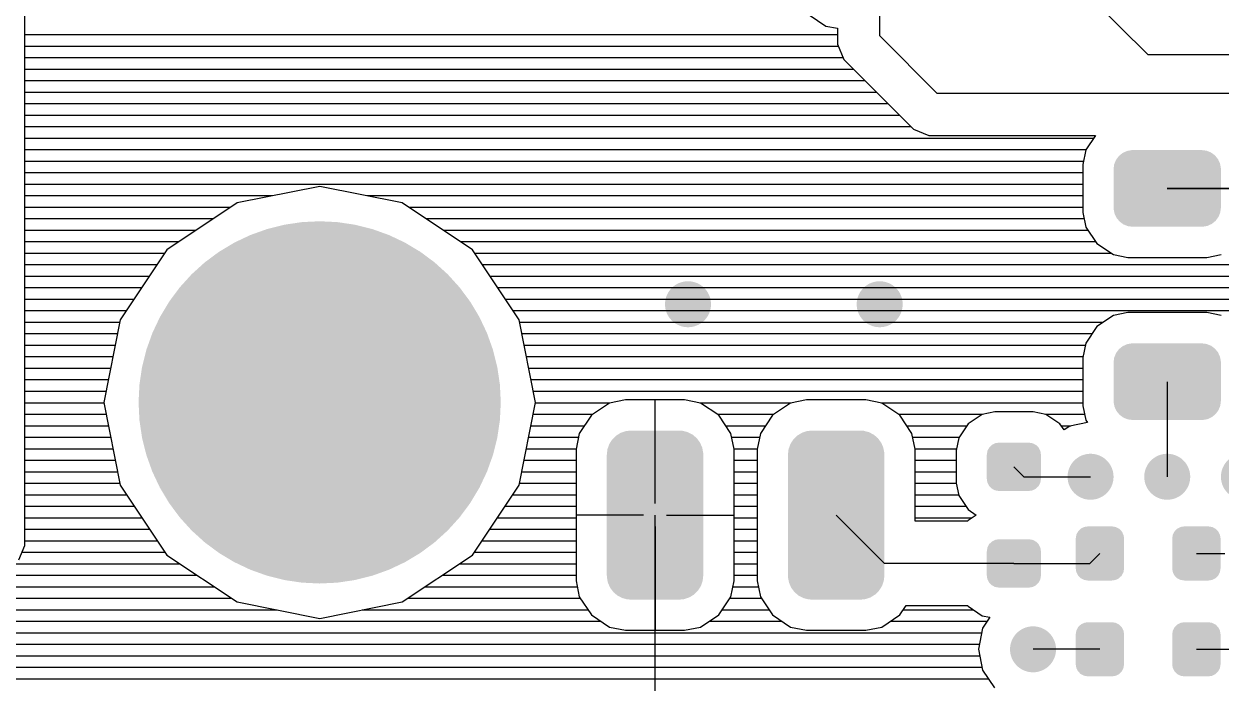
# Model space of a CAD drawing. Extents: x 295 to 953, y 10 to 290.
# Drawn here: x 676.7 to 720.33, y 168.77 to 192.79 of the extents above; entities that cross this region are included whole.
import ezdxf

# ---------------------------------------------------------------- set-up
doc = ezdxf.new("R2010")
doc.units = 0
doc.header["$LTSCALE"] = 5
doc.header["$MEASUREMENT"] = 0
doc.layers.get('0').update_dxf_attribs({"linetype": 'CONTINUOUS', "lineweight": 25})
doc.layers.add('DV-DPO-A6_BOT', color=7, linetype='CONTINUOUS')

msp = doc.modelspace()

# ---------------------------------------------------------------- linework, layer by layer
for points, const_width in [([(718.574, 186.795, -1), (718.155, 186.795, -1)], 0.419), ([(690.78, 179, -1), (684.18, 179, -1)], 6.599), ([(701.321, 182.576, -1), (700.483, 182.576, -1)], 0.838), ([(708.306, 182.576, -1), (707.468, 182.576, -1)], 0.838), ([(715.99, 176.29, -1), (715.152, 176.29, -1)], 0.838), ([(718.784, 176.29, -1), (717.946, 176.29, -1)], 0.838), ([(721.578, 176.29, -1), (720.74, 176.29, -1)], 0.838), ([(713.894, 170.003, -1), (713.056, 170.003, -1)], 0.838)]:
    msp.add_lwpolyline(points, format="xyb", close=True, dxfattribs=dict(const_width=const_width))
for points in [[(720.103, 188), (719.986, 188.086), (716.632, 188), (716.738, 188.086)], [(719.986, 188.086), (719.961, 188.104), (716.738, 188.086), (716.778, 188.104)], [(719.961, 188.104), (719.822, 188.16), (716.778, 188.104), (716.898, 188.16)], [(719.822, 188.16), (719.797, 188.17), (716.898, 188.16), (716.953, 188.17)], [(719.797, 188.17), (719.63, 188.191), (716.953, 188.17), (717.071, 188.191)], [(719.63, 188.191), (719.622, 188.192), (717.071, 188.191), (717.108, 188.192)], [(720.32, 187.53), (720.295, 187.668), (716.414, 187.53), (716.431, 187.668)], [(720.295, 187.668), (720.288, 187.703), (716.431, 187.668), (716.445, 187.703)], [(720.288, 187.703), (720.229, 187.832), (716.445, 187.703), (716.497, 187.832)], [(720.229, 187.832), (720.215, 187.863), (716.497, 187.832), (716.52, 187.863)], [(720.215, 187.863), (720.124, 187.974), (716.52, 187.863), (716.601, 187.974)], [(720.124, 187.974), (720.103, 188), (716.601, 187.974), (716.632, 188)], [(720.321, 187.494), (720.32, 187.53), (716.409, 187.494), (716.414, 187.53)], [(720.321, 186.097), (720.321, 187.494), (716.409, 186.097), (716.409, 187.494)], [(720.316, 186.06), (720.321, 186.097), (716.41, 186.06), (716.409, 186.097)], [(720.298, 185.922), (720.316, 186.06), (716.435, 185.922), (716.41, 186.06)], [(720.285, 185.887), (720.298, 185.922), (716.441, 185.887), (716.435, 185.922)], [(720.233, 185.758), (720.285, 185.887), (716.501, 185.758), (716.441, 185.887)], [(720.21, 185.727), (720.233, 185.758), (716.515, 185.727), (716.501, 185.758)], [(720.129, 185.616), (720.21, 185.727), (716.606, 185.616), (716.515, 185.727)], [(720.097, 185.59), (720.129, 185.616), (716.627, 185.59), (716.606, 185.616)], [(719.992, 185.504), (720.097, 185.59), (716.744, 185.504), (716.627, 185.59)], [(719.952, 185.486), (719.992, 185.504), (716.769, 185.486), (716.744, 185.504)], [(719.832, 185.43), (719.952, 185.486), (716.908, 185.43), (716.769, 185.486)], [(719.777, 185.42), (719.832, 185.43), (716.933, 185.42), (716.908, 185.43)], [(719.658, 185.399), (719.777, 185.42), (717.1, 185.399), (716.933, 185.42)], [(719.622, 185.398), (719.658, 185.399), (717.108, 185.398), (717.1, 185.399)], [(720.103, 180.959), (719.986, 181.045), (716.632, 180.959), (716.738, 181.045)], [(719.986, 181.045), (719.961, 181.064), (716.738, 181.045), (716.778, 181.064)], [(719.961, 181.064), (719.822, 181.119), (716.778, 181.064), (716.898, 181.119)], [(719.822, 181.119), (719.797, 181.129), (716.898, 181.119), (716.953, 181.129)], [(719.797, 181.129), (719.63, 181.15), (716.953, 181.129), (717.071, 181.15)], [(719.63, 181.15), (719.622, 181.151), (717.071, 181.15), (717.108, 181.151)], [(720.32, 180.489), (720.295, 180.628), (716.414, 180.489), (716.431, 180.628)], [(720.295, 180.628), (720.288, 180.662), (716.431, 180.628), (716.445, 180.662)], [(720.288, 180.662), (720.229, 180.791), (716.445, 180.662), (716.497, 180.791)], [(720.229, 180.791), (720.215, 180.823), (716.497, 180.791), (716.52, 180.823)], [(720.215, 180.823), (720.124, 180.934), (716.52, 180.823), (716.601, 180.934)], [(720.124, 180.934), (720.103, 180.959), (716.601, 180.934), (716.632, 180.959)], [(720.321, 180.453), (720.32, 180.489), (716.409, 180.453), (716.414, 180.489)], [(720.321, 179.056), (720.321, 180.453), (716.409, 179.056), (716.409, 180.453)], [(720.316, 179.019), (720.321, 179.056), (716.41, 179.019), (716.409, 179.056)], [(720.298, 178.881), (720.316, 179.019), (716.435, 178.881), (716.41, 179.019)], [(720.285, 178.846), (720.298, 178.881), (716.441, 178.846), (716.435, 178.881)], [(720.233, 178.717), (720.285, 178.846), (716.501, 178.717), (716.441, 178.846)], [(720.21, 178.686), (720.233, 178.717), (716.515, 178.686), (716.501, 178.717)], [(720.129, 178.575), (720.21, 178.686), (716.606, 178.575), (716.515, 178.686)], [(720.097, 178.549), (720.129, 178.575), (716.627, 178.549), (716.606, 178.575)], [(719.992, 178.463), (720.097, 178.549), (716.744, 178.463), (716.627, 178.549)], [(719.952, 178.445), (719.992, 178.463), (716.769, 178.445), (716.744, 178.463)], [(719.832, 178.389), (719.952, 178.445), (716.908, 178.389), (716.769, 178.445)], [(719.777, 178.379), (719.832, 178.389), (716.933, 178.379), (716.908, 178.389)], [(719.658, 178.358), (719.777, 178.379), (717.1, 178.358), (716.933, 178.379)], [(719.622, 178.357), (719.658, 178.358), (717.108, 178.357), (717.1, 178.358)], [(701.341, 177.534), (701.259, 177.645), (698.067, 177.534), (698.137, 177.645)], [(701.259, 177.645), (701.223, 177.693), (698.137, 177.645), (698.186, 177.693)], [(701.223, 177.693), (701.117, 177.785), (698.186, 177.693), (698.278, 177.785)], [(701.117, 177.785), (701.073, 177.822), (698.278, 177.785), (698.338, 177.822)], [(701.073, 177.822), (700.945, 177.889), (698.338, 177.822), (698.446, 177.889)], [(700.945, 177.889), (700.898, 177.914), (698.446, 177.889), (698.52, 177.914)], [(700.898, 177.914), (700.75, 177.953), (698.52, 177.914), (698.634, 177.953)], [(700.75, 177.953), (700.706, 177.965), (698.634, 177.953), (698.743, 177.965)], [(700.706, 177.965), (700.508, 177.972), (698.743, 177.965), (698.805, 177.972)], [(698.892, 177.972), (698.831, 177.974), (698.805, 177.972), (698.831, 177.974)], [(707.94, 177.534), (707.858, 177.645), (704.666, 177.534), (704.737, 177.645)], [(707.858, 177.645), (707.823, 177.693), (704.737, 177.645), (704.785, 177.693)], [(707.823, 177.693), (707.716, 177.785), (704.785, 177.693), (704.877, 177.785)], [(707.716, 177.785), (707.672, 177.822), (704.877, 177.785), (704.938, 177.822)], [(707.672, 177.822), (707.545, 177.889), (704.938, 177.822), (705.046, 177.889)], [(707.545, 177.889), (707.497, 177.914), (705.046, 177.889), (705.119, 177.914)], [(707.497, 177.914), (707.349, 177.953), (705.119, 177.914), (705.233, 177.953)], [(707.349, 177.953), (707.306, 177.965), (705.233, 177.953), (705.343, 177.965)], [(707.306, 177.965), (707.108, 177.972), (705.343, 177.965), (705.405, 177.972)], [(705.492, 177.972), (705.43, 177.974), (705.405, 177.972), (705.43, 177.974)], [(701.458, 177.094), (701.456, 177.158), (697.944, 177.094), (697.951, 177.158)], [(701.456, 177.158), (701.431, 177.291), (697.951, 177.158), (697.966, 177.291)], [(701.431, 177.291), (701.42, 177.352), (697.966, 177.291), (697.987, 177.352)], [(701.42, 177.352), (701.365, 177.478), (697.987, 177.352), (698.032, 177.478)], [(701.365, 177.478), (701.341, 177.534), (698.032, 177.478), (698.067, 177.534)], [(708.058, 177.094), (708.056, 177.158), (704.543, 177.094), (704.55, 177.158)], [(708.056, 177.158), (708.031, 177.291), (704.55, 177.158), (704.565, 177.291)], [(708.031, 177.291), (708.019, 177.352), (704.565, 177.291), (704.587, 177.352)], [(708.019, 177.352), (707.965, 177.478), (704.587, 177.352), (704.631, 177.478)], [(707.965, 177.478), (707.94, 177.534), (704.631, 177.478), (704.666, 177.534)], [(713.763, 177.094), (713.745, 177.218), (711.791, 177.094), (711.811, 177.218)], [(713.745, 177.218), (713.739, 177.232), (711.811, 177.218), (711.813, 177.232)], [(713.739, 177.232), (713.685, 177.344), (711.813, 177.232), (711.871, 177.344)], [(713.685, 177.344), (713.674, 177.356), (711.871, 177.344), (711.877, 177.356)], [(713.674, 177.356), (713.588, 177.445), (711.877, 177.356), (711.968, 177.445)], [(713.588, 177.445), (713.572, 177.453), (711.968, 177.445), (711.977, 177.453)], [(713.572, 177.453), (713.465, 177.51), (711.977, 177.453), (712.094, 177.51)], [(713.465, 177.51), (713.438, 177.514), (712.094, 177.51), (712.103, 177.514)], [(713.438, 177.514), (713.327, 177.533), (712.103, 177.514), (712.226, 177.533)], [(701.461, 172.694), (701.461, 177.091), (697.941, 172.694), (697.941, 177.091)], [(701.458, 177.091), (701.458, 177.094), (697.944, 177.091), (697.944, 177.094)], [(708.061, 172.694), (708.061, 177.091), (704.54, 172.694), (704.54, 177.091)], [(708.058, 177.091), (708.058, 177.094), (704.543, 177.091), (704.543, 177.094)], [(713.766, 176.211), (713.766, 177.094), (711.788, 176.211), (711.788, 177.094)], [(713.743, 176.088), (713.763, 176.211), (711.808, 176.088), (711.791, 176.211)], [(713.741, 176.074), (713.743, 176.088), (711.815, 176.074), (711.808, 176.088)], [(713.683, 175.962), (713.741, 176.074), (711.869, 175.962), (711.815, 176.074)], [(713.677, 175.95), (713.683, 175.962), (711.88, 175.95), (711.869, 175.962)], [(713.585, 175.861), (713.677, 175.95), (711.965, 175.861), (711.88, 175.95)], [(713.577, 175.852), (713.585, 175.861), (711.982, 175.852), (711.965, 175.861)], [(713.46, 175.796), (713.577, 175.852), (712.089, 175.796), (711.982, 175.852)], [(713.451, 175.791), (713.46, 175.796), (712.115, 175.791), (712.089, 175.796)], [(713.327, 175.773), (713.451, 175.791), (712.226, 175.773), (712.115, 175.791)], [(716.792, 174.046), (716.773, 174.169), (715.032, 174.046), (715.052, 174.169)], [(716.773, 174.169), (716.766, 174.184), (715.052, 174.169), (715.055, 174.184)], [(716.766, 174.184), (716.712, 174.294), (715.055, 174.184), (715.114, 174.294)], [(716.712, 174.294), (716.7, 174.307), (715.114, 174.294), (715.12, 174.307)], [(716.7, 174.307), (716.615, 174.394), (715.12, 174.307), (715.212, 174.394)], [(716.615, 174.394), (716.597, 174.403), (715.212, 174.394), (715.221, 174.403)], [(716.597, 174.403), (716.491, 174.459), (715.221, 174.403), (715.338, 174.459)], [(716.491, 174.459), (716.462, 174.463), (715.338, 174.459), (715.347, 174.463)], [(716.462, 174.463), (716.353, 174.481), (715.347, 174.463), (715.47, 174.481)], [(716.353, 174.481), (716.353, 174.485), (715.47, 174.481), (715.47, 174.485)], [(720.307, 174.046), (720.288, 174.169), (718.547, 174.046), (718.567, 174.169)], [(720.288, 174.169), (720.281, 174.184), (718.567, 174.169), (718.57, 174.184)], [(720.281, 174.184), (720.227, 174.294), (718.57, 174.184), (718.629, 174.294)], [(720.227, 174.294), (720.215, 174.307), (718.629, 174.294), (718.635, 174.307)], [(720.215, 174.307), (720.13, 174.394), (718.635, 174.307), (718.727, 174.394)], [(720.13, 174.394), (720.112, 174.403), (718.727, 174.394), (718.736, 174.403)], [(720.112, 174.403), (720.006, 174.459), (718.736, 174.403), (718.852, 174.459)], [(720.006, 174.459), (719.977, 174.463), (718.852, 174.459), (718.862, 174.463)], [(719.977, 174.463), (719.868, 174.481), (718.862, 174.463), (718.985, 174.481)], [(719.868, 174.481), (719.868, 174.485), (718.985, 174.481), (718.985, 174.485)], [(713.763, 173.574), (713.745, 173.698), (711.791, 173.574), (711.811, 173.698)], [(713.745, 173.698), (713.739, 173.712), (711.811, 173.698), (711.813, 173.712)], [(713.739, 173.712), (713.685, 173.824), (711.813, 173.712), (711.871, 173.824)], [(713.685, 173.824), (713.674, 173.836), (711.871, 173.824), (711.877, 173.836)], [(713.674, 173.836), (713.588, 173.924), (711.877, 173.836), (711.968, 173.924)], [(713.588, 173.924), (713.572, 173.933), (711.968, 173.924), (711.977, 173.933)], [(713.572, 173.933), (713.465, 173.989), (711.977, 173.933), (712.094, 173.989)], [(713.465, 173.989), (713.438, 173.994), (712.094, 173.989), (712.103, 173.994)], [(713.438, 173.994), (713.327, 174.012), (712.103, 173.994), (712.226, 174.012)], [(716.792, 174.043), (716.792, 174.046), (715.032, 174.043), (715.032, 174.046)], [(716.792, 172.948), (716.792, 174.043), (715.032, 172.948), (715.032, 174.043)], [(720.307, 174.043), (720.307, 174.046), (718.547, 174.043), (718.547, 174.046)], [(720.307, 172.948), (720.307, 174.043), (718.547, 172.948), (718.547, 174.043)], [(713.766, 172.691), (713.766, 173.574), (711.788, 172.691), (711.788, 173.574)], [(716.792, 172.945), (716.792, 172.948), (715.032, 172.945), (715.032, 172.948)], [(716.771, 172.822), (716.792, 172.945), (715.05, 172.822), (715.032, 172.945)], [(716.769, 172.808), (716.771, 172.822), (715.057, 172.808), (715.05, 172.822)], [(716.71, 172.697), (716.769, 172.808), (715.111, 172.697), (715.057, 172.808)], [(720.307, 172.945), (720.307, 172.948), (718.547, 172.945), (718.547, 172.948)], [(720.286, 172.822), (720.307, 172.945), (718.565, 172.822), (718.547, 172.945)], [(720.283, 172.808), (720.286, 172.822), (718.572, 172.808), (718.565, 172.822)], [(720.225, 172.697), (720.283, 172.808), (718.626, 172.697), (718.572, 172.808)], [(701.458, 172.691), (701.458, 172.694), (697.944, 172.691), (697.944, 172.694)], [(701.451, 172.628), (701.458, 172.691), (697.946, 172.628), (697.944, 172.691)], [(701.436, 172.494), (701.451, 172.628), (697.971, 172.494), (697.946, 172.628)], [(701.415, 172.433), (701.436, 172.494), (697.982, 172.433), (697.971, 172.494)], [(701.37, 172.307), (701.415, 172.433), (698.037, 172.307), (697.982, 172.433)], [(708.058, 172.691), (708.058, 172.694), (704.543, 172.691), (704.543, 172.694)], [(708.051, 172.628), (708.058, 172.691), (704.545, 172.628), (704.543, 172.691)], [(708.036, 172.494), (708.051, 172.628), (704.57, 172.494), (704.545, 172.628)], [(708.014, 172.433), (708.036, 172.494), (704.582, 172.433), (704.57, 172.494)], [(707.97, 172.307), (708.014, 172.433), (704.636, 172.307), (704.582, 172.433)], [(713.743, 172.567), (713.763, 172.691), (711.808, 172.567), (711.791, 172.691)], [(713.741, 172.553), (713.743, 172.567), (711.815, 172.553), (711.808, 172.567)], [(713.683, 172.441), (713.741, 172.553), (711.869, 172.441), (711.815, 172.553)], [(713.677, 172.429), (713.683, 172.441), (711.88, 172.429), (711.869, 172.441)], [(713.585, 172.341), (713.677, 172.429), (711.965, 172.341), (711.88, 172.429)], [(713.577, 172.332), (713.585, 172.341), (711.982, 172.332), (711.965, 172.341)], [(713.46, 172.275), (713.577, 172.332), (712.089, 172.275), (711.982, 172.332)], [(716.703, 172.684), (716.71, 172.697), (715.124, 172.684), (715.111, 172.697)], [(716.612, 172.597), (716.703, 172.684), (715.209, 172.597), (715.124, 172.684)], [(716.602, 172.588), (716.612, 172.597), (715.226, 172.588), (715.209, 172.597)], [(716.486, 172.532), (716.602, 172.588), (715.333, 172.532), (715.226, 172.588)], [(716.476, 172.528), (716.486, 172.532), (715.361, 172.528), (715.333, 172.532)], [(716.353, 172.51), (716.476, 172.528), (715.47, 172.51), (715.361, 172.528)], [(716.353, 172.507), (716.353, 172.51), (715.47, 172.507), (715.47, 172.51)], [(720.218, 172.684), (720.225, 172.697), (718.638, 172.684), (718.626, 172.697)], [(720.127, 172.597), (720.218, 172.684), (718.723, 172.597), (718.638, 172.684)], [(720.117, 172.588), (720.127, 172.597), (718.741, 172.588), (718.723, 172.597)], [(720.001, 172.532), (720.117, 172.588), (718.847, 172.532), (718.741, 172.588)], [(719.991, 172.528), (720.001, 172.532), (718.876, 172.528), (718.847, 172.532)], [(719.868, 172.51), (719.991, 172.528), (718.985, 172.51), (718.876, 172.528)], [(719.868, 172.507), (719.868, 172.51), (718.985, 172.507), (718.985, 172.51)], [(701.335, 172.251), (701.37, 172.307), (698.061, 172.251), (698.037, 172.307)], [(701.265, 172.14), (701.335, 172.251), (698.143, 172.14), (698.061, 172.251)], [(701.216, 172.092), (701.265, 172.14), (698.179, 172.092), (698.143, 172.14)], [(701.124, 172), (701.216, 172.092), (698.285, 172), (698.179, 172.092)], [(701.064, 171.963), (701.124, 172), (698.329, 171.963), (698.285, 172)], [(700.956, 171.896), (701.064, 171.963), (698.457, 171.896), (698.329, 171.963)], [(700.883, 171.871), (700.956, 171.896), (698.504, 171.871), (698.457, 171.896)], [(707.934, 172.251), (707.97, 172.307), (704.661, 172.251), (704.636, 172.307)], [(707.864, 172.14), (707.934, 172.251), (704.743, 172.14), (704.661, 172.251)], [(707.816, 172.092), (707.864, 172.14), (704.778, 172.092), (704.743, 172.14)], [(707.723, 172), (707.816, 172.092), (704.885, 172), (704.778, 172.092)], [(707.663, 171.963), (707.723, 172), (704.928, 171.963), (704.885, 172)], [(707.555, 171.896), (707.663, 171.963), (705.056, 171.896), (704.928, 171.963)], [(707.482, 171.871), (707.555, 171.896), (705.104, 171.871), (705.056, 171.896)], [(713.451, 172.271), (713.46, 172.275), (712.115, 172.271), (712.089, 172.275)], [(713.327, 172.252), (713.451, 172.271), (712.226, 172.252), (712.115, 172.271)], [(700.768, 171.832), (700.883, 171.871), (698.652, 171.832), (698.504, 171.871)], [(700.66, 171.82), (700.768, 171.832), (698.696, 171.82), (698.652, 171.832)], [(700.598, 171.814), (700.66, 171.82), (698.894, 171.814), (698.696, 171.82)], [(700.572, 171.811), (700.598, 171.814), (700.572, 171.811), (700.508, 171.814)], [(707.368, 171.832), (707.482, 171.871), (705.252, 171.832), (705.104, 171.871)], [(707.259, 171.82), (707.368, 171.832), (705.295, 171.82), (705.252, 171.832)], [(707.197, 171.814), (707.259, 171.82), (705.493, 171.814), (705.295, 171.82)], [(707.171, 171.811), (707.197, 171.814), (707.171, 171.811), (707.108, 171.814)], [(716.792, 170.554), (716.773, 170.676), (715.032, 170.554), (715.052, 170.676)], [(716.773, 170.676), (716.766, 170.691), (715.052, 170.676), (715.055, 170.691)], [(716.766, 170.691), (716.712, 170.802), (715.055, 170.691), (715.114, 170.802)], [(716.712, 170.802), (716.7, 170.814), (715.114, 170.802), (715.12, 170.814)], [(716.7, 170.814), (716.615, 170.902), (715.12, 170.814), (715.212, 170.902)], [(716.615, 170.902), (716.597, 170.911), (715.212, 170.902), (715.221, 170.911)], [(716.597, 170.911), (716.491, 170.966), (715.221, 170.911), (715.338, 170.966)], [(716.491, 170.966), (716.462, 170.971), (715.338, 170.966), (715.347, 170.971)], [(716.462, 170.971), (716.353, 170.989), (715.347, 170.971), (715.47, 170.989)], [(716.353, 170.989), (716.353, 170.992), (715.47, 170.989), (715.47, 170.992)], [(720.307, 170.554), (720.288, 170.676), (718.547, 170.554), (718.567, 170.676)], [(720.288, 170.676), (720.281, 170.691), (718.567, 170.676), (718.57, 170.691)], [(720.281, 170.691), (720.227, 170.802), (718.57, 170.691), (718.629, 170.802)], [(720.227, 170.802), (720.215, 170.814), (718.629, 170.802), (718.635, 170.814)], [(720.215, 170.814), (720.13, 170.902), (718.635, 170.814), (718.727, 170.902)], [(720.13, 170.902), (720.112, 170.911), (718.727, 170.902), (718.736, 170.911)], [(720.112, 170.911), (720.006, 170.966), (718.736, 170.911), (718.852, 170.966)], [(720.006, 170.966), (719.977, 170.971), (718.852, 170.966), (718.862, 170.971)], [(719.977, 170.971), (719.868, 170.989), (718.862, 170.971), (718.985, 170.989)], [(719.868, 170.989), (719.868, 170.992), (718.985, 170.989), (718.985, 170.992)], [(716.792, 170.551), (716.792, 170.554), (715.032, 170.551), (715.032, 170.554)], [(716.792, 169.455), (716.792, 170.551), (715.032, 169.455), (715.032, 170.551)], [(720.307, 170.551), (720.307, 170.554), (718.547, 170.551), (718.547, 170.554)], [(720.307, 169.455), (720.307, 170.551), (718.547, 169.455), (718.547, 170.551)], [(716.792, 169.453), (716.792, 169.455), (715.032, 169.453), (715.032, 169.455)], [(716.771, 169.33), (716.792, 169.453), (715.05, 169.33), (715.032, 169.453)], [(716.769, 169.315), (716.771, 169.33), (715.057, 169.315), (715.05, 169.33)], [(716.71, 169.204), (716.769, 169.315), (715.111, 169.204), (715.057, 169.315)], [(720.307, 169.453), (720.307, 169.455), (718.547, 169.453), (718.547, 169.455)], [(720.286, 169.33), (720.307, 169.453), (718.565, 169.33), (718.547, 169.453)], [(720.283, 169.315), (720.286, 169.33), (718.572, 169.315), (718.565, 169.33)], [(720.225, 169.204), (720.283, 169.315), (718.626, 169.204), (718.572, 169.315)], [(716.703, 169.192), (716.71, 169.204), (715.124, 169.192), (715.111, 169.204)], [(716.612, 169.104), (716.703, 169.192), (715.209, 169.104), (715.124, 169.192)], [(716.602, 169.095), (716.612, 169.104), (715.226, 169.095), (715.209, 169.104)], [(716.486, 169.04), (716.602, 169.095), (715.333, 169.04), (715.226, 169.095)], [(716.476, 169.035), (716.486, 169.04), (715.361, 169.035), (715.333, 169.04)], [(716.353, 169.018), (716.476, 169.035), (715.47, 169.018), (715.361, 169.035)], [(716.353, 169.014), (716.353, 169.018), (715.47, 169.014), (715.47, 169.018)], [(720.218, 169.192), (720.225, 169.204), (718.638, 169.192), (718.626, 169.204)], [(720.127, 169.104), (720.218, 169.192), (718.723, 169.104), (718.638, 169.192)], [(720.117, 169.095), (720.127, 169.104), (718.741, 169.095), (718.723, 169.104)], [(720.001, 169.04), (720.117, 169.095), (718.847, 169.04), (718.741, 169.095)], [(719.991, 169.035), (720.001, 169.04), (718.876, 169.035), (718.847, 169.04)], [(719.868, 169.018), (719.991, 169.035), (718.985, 169.018), (718.876, 169.035)], [(719.868, 169.014), (719.868, 169.018), (718.985, 169.014), (718.985, 169.018)]]:
    msp.add_solid(points)
at = {"layer": 'DV-DPO-A6_BOT'}
for p, q in [((676.734, 174.334), (676.734, 213.712)), ((707.887, 192.355), (707.887, 195.121)), ((717.666, 191.657), (715.571, 193.752)), ((705.323, 193.115), (705.926, 192.713)), ((706.351, 192.389), (676.734, 192.389)), ((705.926, 192.713), (706.351, 192.629)), ((706.351, 192.629), (706.351, 192.053)), ((706.384, 191.97), (676.734, 191.97)), ((706.351, 192.053), (706.585, 191.489)), ((709.983, 190.26), (707.887, 192.355)), ((706.557, 191.55), (676.734, 191.55)), ((745.606, 191.657), (717.666, 191.657)), ((706.937, 191.131), (676.734, 191.131)), ((706.585, 191.489), (708.681, 189.393)), ((707.357, 190.712), (676.734, 190.712)), ((707.776, 190.293), (676.734, 190.293)), ((739.32, 190.26), (709.983, 190.26)), ((708.195, 189.874), (676.734, 189.874)), ((708.614, 189.455), (676.734, 189.455)), ((708.681, 189.393), (709.117, 188.958)), ((709.033, 189.036), (676.734, 189.036)), ((709.117, 188.958), (709.681, 188.723)), ((715.677, 188.617), (676.734, 188.617)), ((709.681, 188.723), (715.75, 188.723)), ((715.75, 188.723), (715.398, 188.203)), ((715.398, 188.198), (676.734, 188.198)), ((715.398, 188.203), (715.291, 187.672)), ((715.314, 187.779), (676.734, 187.779)), ((715.291, 187.672), (715.291, 185.918)), ((715.291, 187.359), (676.734, 187.359)), ((715.291, 186.94), (676.734, 186.94)), ((687.48, 186.868), (684.468, 186.27)), ((690.492, 186.27), (687.48, 186.868)), ((729.541, 186.795), (718.365, 186.795)), ((718.365, 186.795), (729.541, 186.795)), ((685.759, 186.521), (676.734, 186.521)), ((684.468, 186.27), (681.914, 184.56)), ((715.291, 186.521), (689.201, 186.521)), ((693.046, 184.56), (690.492, 186.27)), ((684.228, 186.102), (676.734, 186.102)), ((715.291, 186.102), (690.732, 186.102)), ((715.291, 185.918), (715.398, 185.387)), ((683.596, 185.683), (676.734, 185.683)), ((715.342, 185.683), (691.364, 185.683)), ((682.971, 185.264), (676.734, 185.264)), ((715.481, 185.264), (691.99, 185.264)), ((715.398, 185.387), (715.8, 184.789)), ((682.345, 184.845), (676.734, 184.845)), ((681.914, 184.56), (680.21, 182.006)), ((715.761, 184.845), (692.615, 184.845)), ((694.75, 182.006), (693.046, 184.56)), ((715.8, 184.789), (716.404, 184.387)), ((681.825, 184.426), (676.734, 184.426)), ((716.342, 184.426), (693.135, 184.426)), ((716.404, 184.387), (716.929, 184.28)), ((716.929, 184.28), (719.807, 184.28)), ((719.807, 184.28), (720.332, 184.387)), ((681.546, 184.007), (676.734, 184.007)), ((733.246, 184.007), (693.414, 184.007)), ((681.266, 183.588), (676.734, 183.588)), ((735.442, 183.588), (693.694, 183.588)), ((680.987, 183.168), (676.734, 183.168)), ((735.297, 183.168), (693.973, 183.168)), ((680.707, 182.749), (676.734, 182.749)), ((723.495, 182.749), (694.253, 182.749)), ((680.428, 182.33), (676.734, 182.33)), ((680.193, 181.911), (676.734, 181.911)), ((680.21, 182.006), (679.612, 179)), ((722.93, 182.33), (694.532, 182.33)), ((695.348, 179), (694.75, 182.006)), ((716.024, 181.911), (694.767, 181.911)), ((716.404, 182.168), (715.8, 181.766)), ((716.929, 182.269), (716.404, 182.168)), ((719.807, 182.269), (716.929, 182.269)), ((720.332, 182.168), (719.807, 182.269)), ((680.109, 181.492), (676.734, 181.492)), ((715.621, 181.492), (694.851, 181.492)), ((715.8, 181.766), (715.398, 181.162)), ((680.026, 181.073), (676.734, 181.073)), ((715.381, 181.073), (694.934, 181.073)), ((715.398, 181.162), (715.291, 180.631)), ((679.942, 180.654), (676.734, 180.654)), ((715.297, 180.654), (695.018, 180.654)), ((715.291, 180.631), (715.291, 178.877)), ((679.858, 180.235), (676.734, 180.235)), ((715.291, 180.235), (695.102, 180.235)), ((679.774, 179.816), (676.734, 179.816)), ((715.291, 179.816), (695.186, 179.816)), ((718.365, 179.754), (718.365, 176.29)), ((679.69, 179.397), (676.734, 179.397)), ((715.291, 179.397), (695.27, 179.397)), ((679.612, 178.977), (676.734, 178.977)), ((679.612, 179), (680.21, 175.988)), ((694.75, 175.988), (695.348, 179)), ((698.058, 178.977), (695.342, 178.977)), ((698.041, 178.977), (697.382, 178.536)), ((698.622, 179.089), (698.041, 178.977)), ((700.779, 179.089), (698.622, 179.089)), ((699.701, 175.312), (699.701, 179.089)), ((701.361, 178.977), (700.779, 179.089)), ((704.663, 178.977), (701.338, 178.977)), ((702.02, 178.536), (701.361, 178.977)), ((704.641, 178.977), (703.981, 178.536)), ((705.222, 179.089), (704.641, 178.977)), ((707.379, 179.089), (705.222, 179.089)), ((707.96, 178.977), (707.379, 179.089)), ((715.291, 178.977), (707.943, 178.977)), ((708.619, 178.536), (707.96, 178.977)), ((715.291, 178.877), (715.398, 178.352)), ((679.696, 178.558), (676.734, 178.558)), ((697.421, 178.558), (695.264, 178.558)), ((697.382, 178.536), (696.941, 177.871)), ((704.02, 178.558), (701.981, 178.558)), ((702.461, 177.871), (702.02, 178.536)), ((703.981, 178.536), (703.54, 177.871)), ((711.62, 178.558), (708.58, 178.558)), ((709.061, 177.871), (708.619, 178.536)), ((711.62, 178.564), (711.106, 178.217)), ((712.078, 178.653), (711.62, 178.564)), ((713.481, 178.653), (712.078, 178.653)), ((713.939, 178.564), (713.481, 178.653)), ((714.453, 178.217), (713.939, 178.564)), ((715.359, 178.558), (713.939, 178.558)), ((679.78, 178.139), (676.734, 178.139)), ((697.119, 178.139), (695.18, 178.139)), ((703.719, 178.139), (702.283, 178.139)), ((711.056, 178.139), (708.882, 178.139)), ((711.106, 178.217), (710.765, 177.703)), ((714.604, 177.994), (714.453, 178.217)), ((714.85, 178.139), (714.504, 178.139)), ((714.811, 178.134), (714.604, 177.994)), ((715.459, 178.262), (714.811, 178.134)), ((715.398, 178.352), (715.459, 178.262)), ((679.864, 177.72), (676.734, 177.72)), ((696.907, 177.72), (695.096, 177.72)), ((696.941, 177.871), (696.823, 177.29)), ((702.579, 177.29), (702.461, 177.871)), ((703.506, 177.72), (702.495, 177.72)), ((703.54, 177.871), (703.423, 177.29)), ((709.178, 177.29), (709.061, 177.871)), ((710.776, 177.72), (709.094, 177.72)), ((710.765, 177.703), (710.67, 177.245)), ((679.947, 177.301), (676.734, 177.301)), ((696.823, 177.301), (695.013, 177.301)), ((696.823, 177.29), (696.823, 172.495)), ((703.428, 177.301), (702.573, 177.301)), ((702.579, 172.495), (702.579, 177.29)), ((703.423, 177.29), (703.423, 172.495)), ((710.681, 177.301), (709.178, 177.301)), ((709.178, 174.669), (709.178, 177.29)), ((710.67, 177.245), (710.67, 176.06)), ((680.031, 176.882), (676.734, 176.882)), ((696.823, 176.882), (694.929, 176.882)), ((703.423, 176.882), (702.579, 176.882)), ((710.67, 176.882), (709.178, 176.882)), ((680.115, 176.463), (676.734, 176.463)), ((696.823, 176.463), (694.845, 176.463)), ((703.423, 176.463), (702.579, 176.463)), ((710.67, 176.463), (709.178, 176.463)), ((712.777, 176.653), (713.14, 176.29)), ((713.14, 176.29), (715.571, 176.29)), ((680.199, 176.044), (676.734, 176.044)), ((680.21, 175.988), (681.914, 173.434)), ((693.046, 173.434), (694.75, 175.988)), ((696.823, 176.044), (694.761, 176.044)), ((703.423, 176.044), (702.579, 176.044)), ((710.676, 176.044), (709.178, 176.044)), ((710.67, 176.06), (710.765, 175.608)), ((680.45, 175.625), (676.734, 175.625)), ((696.823, 175.625), (694.51, 175.625)), ((703.423, 175.625), (702.579, 175.625)), ((710.76, 175.625), (709.178, 175.625)), ((710.765, 175.608), (711.106, 175.094)), ((680.73, 175.206), (676.734, 175.206)), ((696.823, 175.206), (694.23, 175.206)), ((703.423, 175.206), (702.579, 175.206)), ((711.028, 175.206), (709.178, 175.206)), ((711.106, 175.094), (711.402, 174.893)), ((681.009, 174.786), (676.734, 174.786)), ((696.823, 174.786), (693.951, 174.786)), ((699.282, 174.893), (696.823, 174.893)), ((699.701, 163.717), (699.701, 174.893)), ((700.12, 174.893), (702.579, 174.893)), ((703.423, 174.786), (702.579, 174.786)), ((708.061, 173.132), (706.3, 174.893)), ((711.246, 174.786), (709.178, 174.786)), ((711.089, 174.669), (709.178, 174.669)), ((711.106, 174.697), (711.089, 174.669)), ((711.402, 174.893), (711.106, 174.697)), ((681.289, 174.367), (676.734, 174.367)), ((676.734, 173.781), (676.734, 174.334)), ((696.823, 174.367), (693.672, 174.367)), ((699.701, 174.474), (699.701, 170.696)), ((703.423, 174.367), (702.579, 174.367)), ((676.522, 173.266), (676.734, 173.781)), ((681.568, 173.948), (676.734, 173.948)), ((696.823, 173.948), (693.392, 173.948)), ((703.423, 173.948), (702.579, 173.948)), ((681.847, 173.529), (676.634, 173.529)), ((681.914, 173.434), (684.468, 171.73)), ((690.492, 171.73), (693.046, 173.434)), ((696.823, 173.529), (693.107, 173.529)), ((703.423, 173.529), (702.579, 173.529)), ((715.549, 173.132), (715.912, 173.496)), ((719.427, 173.496), (720.46, 173.496)), ((682.395, 173.11), (676.371, 173.11)), ((696.823, 173.11), (692.565, 173.11)), ((703.423, 173.11), (702.579, 173.11)), ((712.777, 173.132), (708.061, 173.132)), ((712.777, 173.132), (715.549, 173.132)), ((683.021, 172.691), (675.952, 172.691)), ((696.823, 172.691), (691.939, 172.691)), ((696.823, 172.495), (696.941, 171.914)), ((702.461, 171.914), (702.579, 172.495)), ((703.423, 172.691), (702.579, 172.691)), ((703.423, 172.495), (703.54, 171.914)), ((683.652, 172.272), (675.533, 172.272)), ((696.868, 172.272), (691.308, 172.272)), ((696.941, 171.914), (697.382, 171.255)), ((702.02, 171.255), (702.461, 171.914)), ((703.467, 172.272), (702.534, 172.272)), ((703.54, 171.914), (703.981, 171.255)), ((684.278, 171.853), (675.114, 171.853)), ((684.468, 171.73), (687.48, 171.126)), ((687.48, 171.126), (690.492, 171.73)), ((696.98, 171.853), (690.682, 171.853)), ((703.579, 171.853), (702.422, 171.853)), ((708.619, 171.255), (708.849, 171.596)), ((708.849, 171.596), (711.089, 171.596)), ((711.089, 171.596), (711.106, 171.573)), ((711.106, 171.573), (711.62, 171.227)), ((697.734, 171.015), (674.276, 171.015)), ((685.932, 171.434), (674.695, 171.434)), ((697.259, 171.434), (689.028, 171.434)), ((697.382, 171.255), (698.041, 170.813)), ((701.361, 170.813), (702.02, 171.255)), ((704.333, 171.015), (701.668, 171.015)), ((703.858, 171.434), (702.143, 171.434)), ((703.981, 171.255), (704.641, 170.813)), ((707.96, 170.813), (708.619, 171.255)), ((711.805, 171.015), (708.267, 171.015)), ((711.307, 171.434), (708.742, 171.434)), ((711.62, 171.227), (711.905, 171.171)), ((711.905, 171.171), (711.637, 170.769)), ((711.603, 170.595), (673.856, 170.595)), ((698.041, 170.813), (698.622, 170.696)), ((698.622, 170.696), (700.779, 170.696)), ((700.779, 170.696), (701.361, 170.813)), ((704.641, 170.813), (705.222, 170.696)), ((705.222, 170.696), (707.379, 170.696)), ((707.379, 170.696), (707.96, 170.813)), ((711.637, 170.769), (711.486, 170.003)), ((711.52, 170.176), (673.437, 170.176)), ((711.531, 169.757), (673.018, 169.757)), ((711.486, 170.003), (711.637, 169.243)), ((715.912, 170.003), (713.475, 170.003)), ((719.427, 170.003), (721.857, 170.003)), ((711.615, 169.338), (672.348, 169.338)), ((711.849, 168.919), (662.122, 168.919)), ((711.637, 169.243), (712.067, 168.595))]:
    msp.add_line(p, q, dxfattribs=at)

doc.saveas('drawing.dxf')
